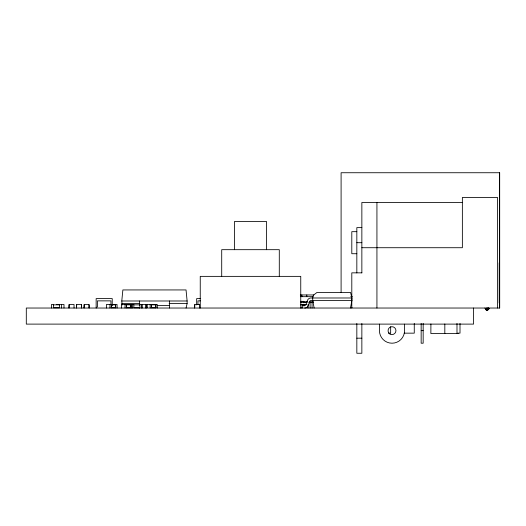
<?xml version="1.0" encoding="UTF-8"?>
<svg xmlns="http://www.w3.org/2000/svg" width="526" height="526" viewBox="0 0 526 526"><rect width="100%" height="100%" fill="white"/><g stroke="black" fill="none" stroke-linecap="round" stroke-linejoin="round"><path stroke-width="0.79" d="M122.144 305.014L121.782 300.99L122.867 289.938L186.04 289.938L187.118 300.99L187.118 303.509L186.04 308.032M350.474 308.032L351.907 300.491L351.907 297.979L350.553 292.449L316.987 292.449L313.384 295.211L312.707 297.979L312.707 300.491L314.14 308.032M486.215 309.709L488.575 307.822C490.534 309.242 485.814 311.951 485.59 308.92L486.767 307.98M485.912 309.327L487.681 307.914M486.478 310.031L488.832 308.151M486.675 310.281L489.035 308.4M486.8 310.439L489.16 308.558M462.367 202.49L361.855 202.49L361.855 272.915M499.483 208.723L499.483 216.765M361.855 227.62L356.832 227.62L356.832 272.895M356.832 231.67L351.802 231.67L351.802 253.723L356.832 253.723M356.832 242.696L361.855 242.696M361.855 247.72L462.367 247.72L462.367 197.467L497.543 197.467L497.543 308.032M361.855 272.849L351.802 272.849L351.802 308.032M300.313 294.961L313.812 294.961M350.743 296.526L352.381 296.526M300.773 296.671L312.996 296.671M351.907 297.979L310.616 297.992A3.853 3.853 0 0 0 307.532 300.188L305.902 304.758A1.322 1.322 0 0 1 304.843 305.507L302.154 305.514L302.154 308.032M200.689 298.604L196.665 298.604L196.665 304.902M351.907 300.491L311.017 300.491A1.335 1.335 0 0 0 309.755 301.385L308.321 305.474A3.84 3.84 0 0 1 304.705 308.032M200.34 300.865L197.954 300.865L197.954 304.462M121.782 300.99L187.118 300.99M300.385 301.345L303.844 301.345L303.844 302.831M303.647 301.714L307.749 301.714M309.314 301.714L313.338 301.714M304.298 302.483L306.941 302.483M308.834 302.483L313.312 302.483M300.708 302.503L306.98 302.503M309.143 302.503L313.226 302.503M121.782 303.509L139.752 303.509M169.148 303.509L187.118 303.509M56.453 304.508L63.994 304.508L63.994 308.032M112.091 304.508L117.061 304.508L117.061 308.032M127.167 304.508L133.847 304.508L133.847 307.789L139.877 307.789L139.877 304.508L157.267 304.508L157.267 308.032M300.931 304.508L302.351 304.508M306.612 304.508L303.061 304.508L303.061 306.152M53.442 304.843L59.471 304.843M125.813 304.83L130.619 304.843L130.619 307.789M133.847 304.843L139.877 304.843M150.942 304.83L155.749 304.843L155.749 307.789M300.326 304.843L303.298 304.83M157.3 305.514L169.51 305.514M350.342 307.526L351.979 307.526M69.018 307.789L69.169 304.843M76.553 307.789L76.704 304.843M81.583 307.789L81.438 304.843M84.094 307.789L84.232 304.843M89.118 307.789L88.966 304.843M194.653 307.789L194.804 304.843M300.596 307.789L302.102 307.789M421.155 330.644L423.167 330.644M388.392 333.155L390.654 333.155L390.654 326.672M404.218 333.155L414.271 333.155L414.271 323.431M458.251 333.556L430.86 333.556L430.912 323.983M356.832 338.185L361.855 338.185M484.88 308.032L485.59 308.92M499.582 208.723L499.582 289.136M499.463 172.738L499.463 308.032M499.207 262.803L499.207 303.002M473.571 308.032L473.571 324.108L26.3 324.108L26.3 308.032L499.7 308.032L499.68 172.738L341.098 172.738L341.098 292.449M460.007 323.431L460.007 333.155L456.989 333.155L456.989 323.431M444.818 323.983L444.818 333.556M423.167 323.372L423.167 343.208L421.155 343.208L421.155 323.372M404.573 324.128L404.573 330.644A12.565 12.565 0 0 1 392.008 343.208A12.565 12.565 0 0 1 379.443 330.644L379.443 324.128M376.932 202.49L376.932 308.032M361.855 323.51L361.855 353.262L356.832 353.262L356.832 323.49M312.056 302.503L312.056 308.032M310.116 302.503L310.116 308.032M308.039 304.508L308.039 308.032M306.796 294.961L306.796 296.671M304.482 304.508L304.482 305.915M301.904 294.961L301.904 296.671M301.898 301.345L301.898 301.714M301.227 301.345L301.227 302.831M300.754 308.032L300.754 276.367L200.248 276.367L200.248 308.032M279.293 276.367L279.293 249.679L221.709 249.679L221.709 276.367M266.583 249.679L266.583 221.538L234.418 221.538L234.418 249.679M199.683 308.032L199.683 304.508L194.653 304.508L194.653 308.032M169.51 300.99L169.51 308.032M155.847 304.508L155.847 307.789L151.481 307.789L151.481 304.843M151.58 304.508L151.58 307.789M150.16 304.508L150.16 308.032M146.958 304.508L146.958 307.789L146.859 304.843M146.609 304.508L146.609 308.032M145.538 304.508L145.538 308.032M141.987 304.508L141.987 308.032M141.888 304.508L141.888 308.032M139.397 300.99L139.397 305.35M139.397 307.493L139.377 308.032M132.138 304.508L132.138 308.032M131.835 304.508L131.835 308.032M130.718 304.508L130.718 307.789L126.358 307.789L126.358 304.843M126.457 307.789L126.457 304.508L121.48 304.508L121.48 308.032M125.037 304.508L125.037 308.032M115.641 304.508L115.641 307.789L111.282 307.789L111.282 304.843L115.542 304.843L115.542 307.789M112.235 305.685L112.235 298.604L96.153 298.604L96.153 308.052L97.448 306.619L97.448 300.865L110.953 300.865L110.953 304.462M111.38 307.789L111.38 304.508L106.403 304.508L106.403 308.032M109.96 304.508L109.96 308.032M89.118 308.032L89.118 304.508L84.094 304.508L84.094 308.032M81.583 308.032L81.583 304.508L76.553 304.508L76.553 308.032M74.041 308.032L74.041 304.508L69.018 304.508L69.018 308.032M61.476 304.508L61.476 308.032M59.471 304.508L59.471 307.789L53.442 307.789L53.442 304.508L51.43 304.508L51.43 308.032M390.036 334.063A3.952 3.952 0 0 0 395.96 330.644A3.952 3.952 0 0 0 390.036 327.225A3.952 3.952 0 0 0 390.036 334.063"/></g></svg>
